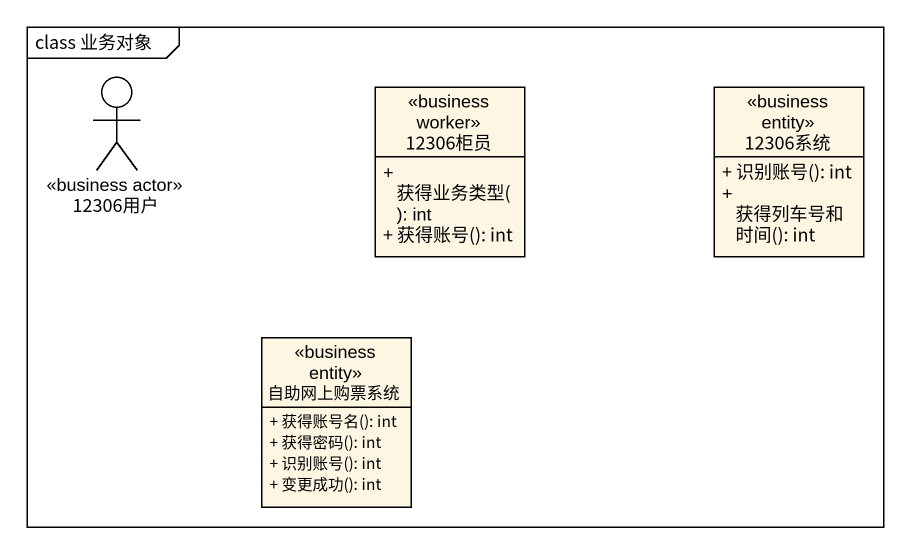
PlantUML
@startuml
mainframe class 业务对象
allowmixing
hide circle
hide empty members
skinparam classAttributeIconSize 0
actor "12306用户" as a12306用户 <<business actor>>
class "12306柜员" as c12306柜员 <<business worker>> {
  + 获得业务类型(): int
  + 获得账号(): int
}
class "12306系统" as c12306系统 <<business entity>> {
  + 识别账号(): int
  + 获得列车号和时间(): int
}
class 自助网上购票系统 <<business entity>> {
  + 获得账号名(): int
  + 获得密码(): int
  + 识别账号(): int
  + 变更成功(): int
}
@enduml
